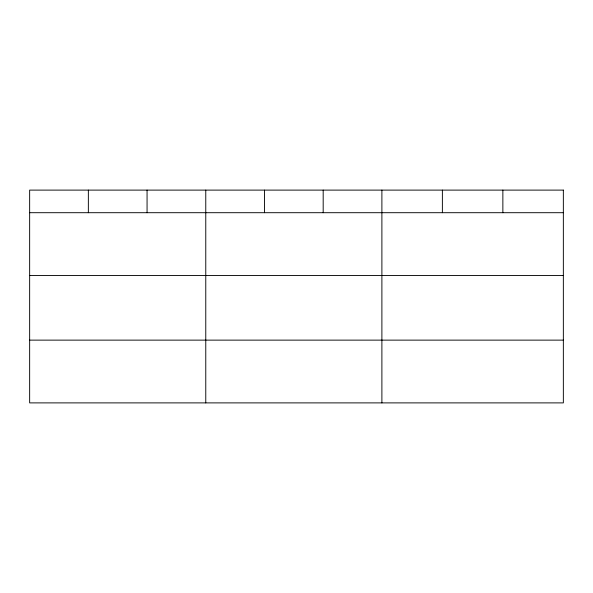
<?xml version="1.0" encoding="UTF-8"?>
<svg xmlns="http://www.w3.org/2000/svg" width="593" height="593" viewBox="0 0 593 593"><rect width="100%" height="100%" fill="white"/><g stroke="black" fill="none" stroke-linecap="round" stroke-linejoin="round"><path stroke-width="0.89" d="M29.65 212.702L563.35 212.702M29.65 275.463L563.35 275.463M29.65 340.13L563.35 340.13M502.864 190.108L502.864 212.702M442.378 190.108L442.378 212.702M381.892 190.108L381.892 402.892M323.185 190.108L323.185 212.702M264.478 190.108L264.478 212.702M205.771 190.108L205.771 402.892M147.064 190.108L147.064 212.702M88.357 190.108L88.357 212.702M563.35 190.108L29.65 190.108L29.65 402.892L563.35 402.892L563.35 190.108"/></g></svg>
